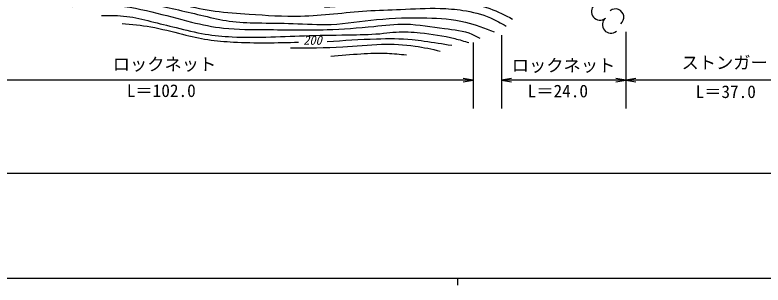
# Model space of a CAD drawing. Units: millimetres, scale not verified. Extents: x 40000 to 680000, y 20000 to 380000.
# Drawn here: x 103915 to 212246, y 204000 to 243070 of the extents above; entities that cross this region are included whole.
import ezdxf
from ezdxf.enums import TextEntityAlignment as Align

# ---------------------------------------------------------------- set-up
doc = ezdxf.new("R2010")
doc.units = ezdxf.units.MM
doc.header["$LTSCALE"] = 1000
for name, color, linetype, lineweight in [('M-BGD', 7, 'Continuous', 25), ('M-STR-STR3', 7, 'Continuous', 25), ('M-TTL-BAND', 7, 'Continuous', 25)]:
    doc.layers.add(name, color=color, linetype=linetype, lineweight=lineweight)
doc.styles.add('ＭＳ ゴシック', font='')
doc.styles.get('ＭＳ ゴシック').set_extended_font_data('MS Gothic')

# ---------------------------------------------------------------- blocks, each defined once
blk = doc.blocks.new('open_arrow')
at = {"color": 0, "linetype": 'Continuous', "lineweight": -2}
blk.add_lwpolyline([(7.5, 1.25), (0, 0), (7.5, -1.25)], dxfattribs=at)

msp = doc.modelspace()

# ---------------------------------------------------------------- linework, layer by layer
at = {"layer": 'M-BGD'}
for centre, radius, start, end in [((188618, 243558), 1235, 130.18798, 310.18798), ((190883, 242739), 1207, 309.10408, 129.10408), ((190212, 241671), 1235, 130.18798, 310.18798)]:
    msp.add_arc(centre, radius, start, end, dxfattribs=at)
for points, knots in [([(96743, 251357), (97525, 251494), (98307, 251630), (99090, 251646), (100223, 251670), (101358, 251441), (102485, 251213), (104377, 250829), (106245, 250445), (108118, 250057), (110199, 249627), (112286, 249192), (114366, 248721), (116604, 248214), (118834, 247665), (121011, 246952), (122295, 246531), (123560, 246054), (124839, 245615), (126006, 245215), (127184, 244846), (128378, 244532), (129863, 244141), (131372, 243834), (132892, 243629), (134532, 243408), (136185, 243306), (137840, 243196), (140320, 243031), (142803, 242849), (145279, 242907), (148473, 242981), (151656, 243454), (154849, 243665), (156484, 243774), (158122, 243814), (159761, 243882), (161663, 243961), (163567, 244079), (165467, 244026), (166577, 243995), (167686, 243906), (168789, 243738), (170151, 243529), (171505, 243201), (172762, 242654), (173545, 242313), (174291, 241888), (175037, 241462)], [0, 0, 0, 0, 1, 1, 1, 2, 2, 2, 3, 3, 3, 4, 4, 4, 5, 5, 5, 6, 6, 6, 7, 7, 7, 8, 8, 8, 9, 9, 9, 10, 10, 10, 11, 11, 11, 12, 12, 12, 13, 13, 13, 14, 14, 14, 15, 15, 15, 16, 16, 16, 16]), ([(104796, 248252), (105799, 248277), (106801, 248302), (107793, 248216), (109219, 248092), (110622, 247739), (112019, 247385), (114070, 246865), (116106, 246343), (118158, 245868), (120077, 245424), (122009, 245021), (123936, 244604), (126385, 244074), (128825, 243522), (131267, 242943), (132489, 242653), (133711, 242357), (134951, 242185), (136287, 241999), (137643, 241959), (138995, 241932), (140732, 241897), (142462, 241884), (144196, 241824), (146026, 241759), (147860, 241641), (149685, 241715), (151894, 241805), (154090, 242177), (156294, 242401), (158703, 242647), (161120, 242716), (163553, 242654), (165438, 242606), (167333, 242480), (169150, 242040), (170566, 241698), (171934, 241165), (173303, 240632)], [0, 0, 0, 0, 1, 1, 1, 2, 2, 2, 3, 3, 3, 4, 4, 4, 5, 5, 5, 6, 6, 6, 7, 7, 7, 8, 8, 8, 9, 9, 9, 10, 10, 10, 11, 11, 11, 12, 12, 12, 13, 13, 13, 13]), ([(148720, 244187), (150775, 244359), (152830, 244530), (154885, 244749), (156835, 244956), (158786, 245205), (160736, 245254), (162560, 245301), (164383, 245173), (166225, 245038), (168421, 244876), (170643, 244705), (172689, 243990), (173821, 243595), (174898, 243034), (175976, 242474)], [0, 0, 0, 0, 1, 1, 1, 2, 2, 2, 3, 3, 3, 4, 4, 4, 5, 5, 5, 5]), ([(112271, 244279), (112739, 244387), (113207, 244495), (113680, 244568), (114879, 244753), (116109, 244710), (117327, 244604), (119504, 244415), (121644, 244025), (123756, 243521), (125676, 243062), (127574, 242510), (129498, 242040), (131023, 241668), (132565, 241348), (134120, 241173), (136152, 240946), (138207, 240966), (140259, 240957), (143215, 240943), (146165, 240869), (149107, 240957), (151371, 241024), (153630, 241189), (155897, 241426), (157440, 241588), (158987, 241784), (160519, 241751), (162383, 241711), (164225, 241333), (166117, 241101), (167477, 240935), (168862, 240844), (170089, 240307), (170485, 240133), (170865, 239913), (171245, 239693)], [0, 0, 0, 0, 1, 1, 1, 2, 2, 2, 3, 3, 3, 4, 4, 4, 5, 5, 5, 6, 6, 6, 7, 7, 7, 8, 8, 8, 9, 9, 9, 10, 10, 10, 11, 11, 11, 12, 12, 12, 12]), ([(116461, 242979), (117683, 242998), (118905, 243016), (120108, 242871), (121276, 242730), (122427, 242434), (123575, 242149), (124805, 241843), (126031, 241550), (127259, 241246), (128648, 240902), (130037, 240544), (131448, 240307), (132736, 240090), (134042, 239973), (135348, 239909), (139078, 239728), (142812, 239984), (146543, 240090), (148626, 240149), (150707, 240162), (152791, 240198), (154298, 240225), (155806, 240263), (157305, 240415), (157907, 240476), (158508, 240556), (159111, 240596), (160275, 240673), (161447, 240602), (162614, 240487), (164295, 240323), (165965, 240068), (167597, 239657), (168288, 239483), (168972, 239281), (169656, 239079)], [0, 0, 0, 0, 1, 1, 1, 2, 2, 2, 3, 3, 3, 4, 4, 4, 5, 5, 5, 6, 6, 6, 7, 7, 7, 8, 8, 8, 9, 9, 9, 10, 10, 10, 11, 11, 11, 12, 12, 12, 12]), ([(119422, 241860), (120813, 241729), (122204, 241599), (123575, 241354), (125130, 241076), (126659, 240651), (128197, 240271), (129405, 239972), (130618, 239701), (131845, 239512), (133076, 239323), (134320, 239218), (135565, 239151), (138705, 238982), (141849, 239057), (144992, 239131)], [0, 0, 0, 0, 1, 1, 1, 2, 2, 2, 3, 3, 3, 4, 4, 4, 5, 5, 5, 5]), ([(149141, 239228), (151510, 239388), (153880, 239547), (156258, 239621), (157993, 239674), (159733, 239683), (161458, 239512), (162037, 239455), (162615, 239378), (163192, 239296), (164518, 239107), (165841, 238894), (167164, 238682)], [0, 0, 0, 0, 1, 1, 1, 2, 2, 2, 3, 3, 3, 4, 4, 4, 4]), ([(143799, 238320), (146329, 238317), (148860, 238314), (151382, 238465), (153260, 238578), (155133, 238776), (157016, 238826), (158633, 238869), (160257, 238803), (161855, 238573), (163082, 238397), (164292, 238124), (165503, 237851)], [0, 0, 0, 0, 1, 1, 1, 2, 2, 2, 3, 3, 3, 4, 4, 4, 4]), ([(149649, 237129), (151104, 237249), (152559, 237368), (154019, 237454), (155282, 237528), (156548, 237576), (157811, 237526), (158739, 237489), (159665, 237399), (160591, 237309)], [0, 0, 0, 0, 1, 1, 1, 2, 2, 2, 3, 3, 3, 3])]:
    msp.add_open_spline(points, degree=3, knots=knots, dxfattribs=at)
at = {"layer": 'M-STR-STR3'}
for p, q in [((192354, 240638), (192354, 229532)), ((174389, 240171), (174389, 229532)), ((170257, 239080), (170257, 229532)), ((170257, 233653), (75268, 233653)), ((192354, 233653), (174389, 233653)), ((229220, 233653), (192354, 233653)), ((75268, 220190), (568360, 220190))]:
    msp.add_line(p, q, dxfattribs=at)
at = {"layer": 'M-TTL-BAND'}
for p, q in [((40000, 205000), (579000, 205000)), ((168000, 205000), (168000, 204000))]:
    msp.add_line(p, q, dxfattribs=at)

# ---------------------------------------------------------------- block references
at = {"layer": 'M-STR-STR3', "xscale": 193, "yscale": 193, "rotation": 180}
for p in [(170257, 233653), (192354, 233653)]:
    msp.add_blockref('open_arrow', p, dxfattribs=at)
at = {"layer": 'M-STR-STR3', "xscale": 193, "yscale": 193}
for p in [(174389, 233653), (192354, 233653)]:
    msp.add_blockref('open_arrow', p, dxfattribs=at)

# ---------------------------------------------------------------- texts
at = {"layer": 'M-BGD', "style": 'ＭＳ ゴシック', "oblique": 15}
msp.add_text('200', height=1320, dxfattribs=at).set_placement((145652, 238361), align=Align.BOTTOM_LEFT)
at = {"layer": 'M-STR-STR3', "style": 'ＭＳ ゴシック'}
for s, p in [('ストンガード', (200438, 234715)), ('ロックネット', (118068, 234479)), ('ロックネット', (175852, 234312)), ('L＝102.0', (120113, 230654)), ('L＝24.0', (178162, 230603)), ('L＝37.0', (202472, 230505))]:
    msp.add_text(s, height=1833, dxfattribs=at).set_placement(p, align=Align.BOTTOM_LEFT)

doc.saveas('drawing.dxf')
